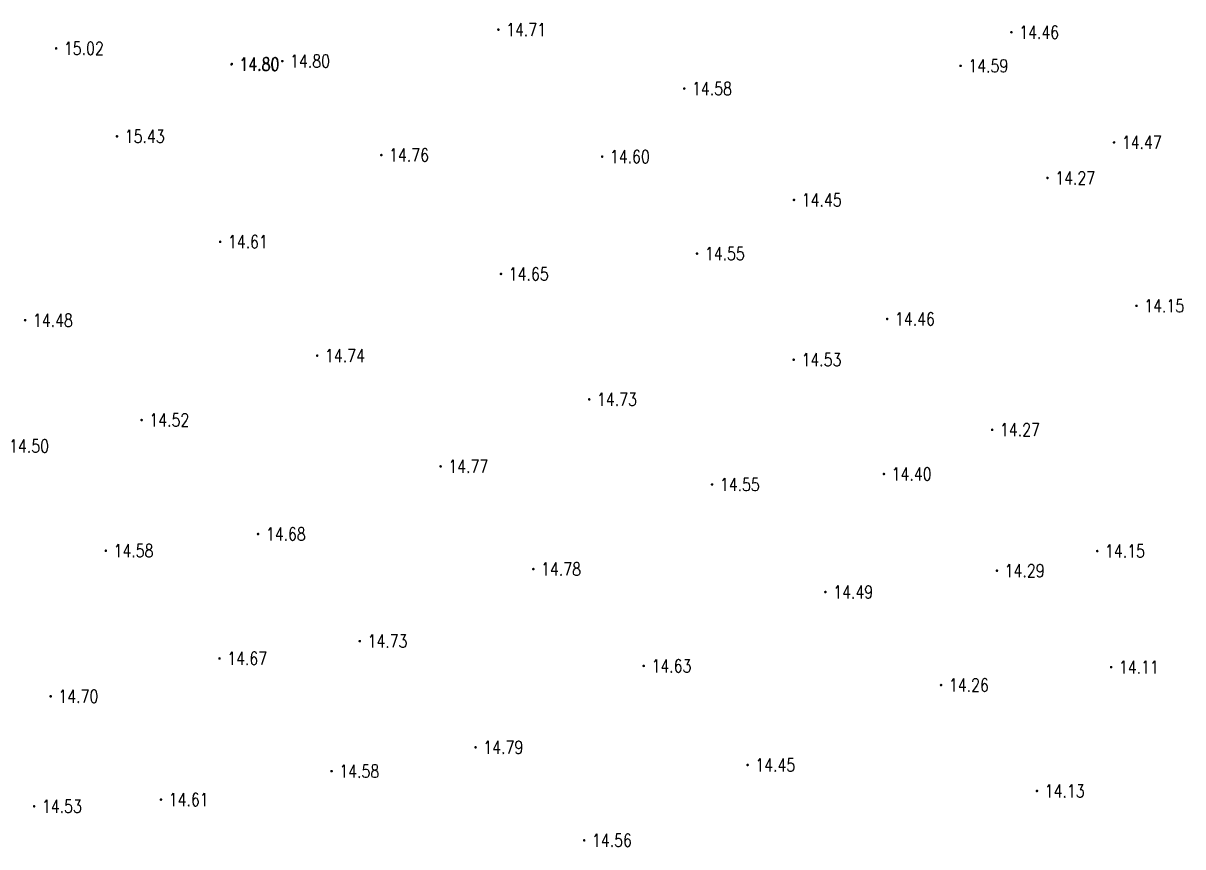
# Model space of a CAD drawing. Extents: x 478634 to 479141, y 2369294 to 2369803.
# Drawn here: x 478780.8 to 478870.4, y 2369549.7 to 2369613.4 of the extents above; entities that cross this region are included whole.
import ezdxf
from ezdxf.enums import TextEntityAlignment as Align

# ---------------------------------------------------------------- set-up
doc = ezdxf.new("R2010")
doc.units = 0
doc.header["$LTSCALE"] = 0.5
doc.layers.get('0').update_dxf_attribs({"linetype": 'CONTINUOUS'})
doc.layers.add('GCD', color=1, linetype='CONTINUOUS')
doc.styles.add('HZ', font='rs.shx', dxfattribs={"width": 0.8, "bigfont": 'hztxt.shx'})

# ---------------------------------------------------------------- blocks, each defined once
blk = doc.blocks.new('GC200')
at = {"linetype": 'Continuous', "const_width": 0.2, "flags": 128}
blk.add_lwpolyline([(-0.1, 0, 1), (0.1, 0, 1)], format="xyb", close=True, dxfattribs=at)

msp = doc.modelspace()

# ---------------------------------------------------------------- block references
at = {"layer": 'GCD', "linetype": 'Continuous'}
ref = msp.add_blockref('GC200', (478817.501, 2369612.874, 14.711), dxfattribs=dict(at, xscale=0.5, yscale=0.5, zscale=0.5))
ref.add_attrib('height', '14.71', dxfattribs={"linetype": 'Continuous', "height": 1, "style": 'HZ', "width": 0.8}).set_placement((478818.101, 2369612.874, 14.711), align=Align.MIDDLE_LEFT)
ref = msp.add_blockref('GC200', (478857.155, 2369612.675, 14.462), dxfattribs=dict(at, xscale=0.5, yscale=0.5, zscale=0.5))
ref.add_attrib('height', '14.46', dxfattribs={"linetype": 'Continuous', "height": 1, "style": 'HZ', "width": 0.8}).set_placement((478857.755, 2369612.675, 14.462), align=Align.MIDDLE_LEFT)
ref = msp.add_blockref('GC200', (478783.32, 2369611.426, 15.016), dxfattribs=dict(at, xscale=0.5, yscale=0.5, zscale=0.5))
ref.add_attrib('height', '15.02', dxfattribs={"linetype": 'Continuous', "height": 1, "style": 'HZ', "width": 0.8}).set_placement((478783.92, 2369611.426, 15.016), align=Align.MIDDLE_LEFT)
ref = msp.add_blockref('GC200', (478796.872, 2369610.192, 14.796), dxfattribs=dict(at, xscale=0.5, yscale=0.5, zscale=0.5))
ref.add_attrib('height', '14.80', dxfattribs={"linetype": 'Continuous', "height": 1, "style": 'HZ', "width": 0.8}).set_placement((478797.472, 2369610.192, 14.796), align=Align.MIDDLE_LEFT)
ref = msp.add_blockref('GC200', (478796.902, 2369610.221, 14.796), dxfattribs=dict(at, xscale=0.5, yscale=0.5, zscale=0.5))
ref.add_attrib('height', '14.80', dxfattribs={"linetype": 'Continuous', "height": 1, "style": 'HZ', "width": 0.8}).set_placement((478797.502, 2369610.221, 14.796), align=Align.MIDDLE_LEFT)
ref = msp.add_blockref('GC200', (478800.804, 2369610.44, 14.799), dxfattribs=dict(at, xscale=0.5, yscale=0.5, zscale=0.5))
ref.add_attrib('height', '14.80', dxfattribs={"linetype": 'Continuous', "height": 1, "style": 'HZ', "width": 0.8}).set_placement((478801.404, 2369610.44, 14.799), align=Align.MIDDLE_LEFT)
ref = msp.add_blockref('GC200', (478853.228, 2369610.077, 14.59), dxfattribs=dict(at, xscale=0.5, yscale=0.5, zscale=0.5))
ref.add_attrib('height', '14.59', dxfattribs={"linetype": 'Continuous', "height": 1, "style": 'HZ', "width": 0.8}).set_placement((478853.828, 2369610.077, 14.59), align=Align.MIDDLE_LEFT)
ref = msp.add_blockref('GC200', (478831.869, 2369608.32, 14.583), dxfattribs=dict(at, xscale=0.5, yscale=0.5, zscale=0.5))
ref.add_attrib('height', '14.58', dxfattribs={"linetype": 'Continuous', "height": 1, "style": 'HZ', "width": 0.8}).set_placement((478832.469, 2369608.32, 14.583), align=Align.MIDDLE_LEFT)
ref = msp.add_blockref('GC200', (478788.023, 2369604.625, 15.433), dxfattribs=dict(at, xscale=0.5, yscale=0.5, zscale=0.5))
ref.add_attrib('height', '15.43', dxfattribs={"linetype": 'Continuous', "height": 1, "style": 'HZ', "width": 0.8}).set_placement((478788.623, 2369604.625, 15.433), align=Align.MIDDLE_LEFT)
ref = msp.add_blockref('GC200', (478865.088, 2369604.154, 14.465), dxfattribs=dict(at, xscale=0.5, yscale=0.5, zscale=0.5))
ref.add_attrib('height', '14.47', dxfattribs={"linetype": 'Continuous', "height": 1, "style": 'HZ', "width": 0.8}).set_placement((478865.688, 2369604.154, 14.465), align=Align.MIDDLE_LEFT)
ref = msp.add_blockref('GC200', (478808.455, 2369603.175, 14.761), dxfattribs=dict(at, xscale=0.5, yscale=0.5, zscale=0.5))
ref.add_attrib('height', '14.76', dxfattribs={"linetype": 'Continuous', "height": 1, "style": 'HZ', "width": 0.8}).set_placement((478809.055, 2369603.175, 14.761), align=Align.MIDDLE_LEFT)
ref = msp.add_blockref('GC200', (478825.523, 2369603.057, 14.603), dxfattribs=dict(at, xscale=0.5, yscale=0.5, zscale=0.5))
ref.add_attrib('height', '14.60', dxfattribs={"linetype": 'Continuous', "height": 1, "style": 'HZ', "width": 0.8}).set_placement((478826.123, 2369603.057, 14.603), align=Align.MIDDLE_LEFT)
ref = msp.add_blockref('GC200', (478859.944, 2369601.41, 14.274), dxfattribs=dict(at, xscale=0.5, yscale=0.5, zscale=0.5))
ref.add_attrib('height', '14.27', dxfattribs={"linetype": 'Continuous', "height": 1, "style": 'HZ', "width": 0.8}).set_placement((478860.544, 2369601.41, 14.274), align=Align.MIDDLE_LEFT)
ref = msp.add_blockref('GC200', (478840.349, 2369599.711, 14.454), dxfattribs=dict(at, xscale=0.5, yscale=0.5, zscale=0.5))
ref.add_attrib('height', '14.45', dxfattribs={"linetype": 'Continuous', "height": 1, "style": 'HZ', "width": 0.8}).set_placement((478840.949, 2369599.711, 14.454), align=Align.MIDDLE_LEFT)
ref = msp.add_blockref('GC200', (478795.998, 2369596.476, 14.606), dxfattribs=dict(at, xscale=0.5, yscale=0.5, zscale=0.5))
ref.add_attrib('height', '14.61', dxfattribs={"linetype": 'Continuous', "height": 1, "style": 'HZ', "width": 0.8}).set_placement((478796.598, 2369596.476, 14.606), align=Align.MIDDLE_LEFT)
ref = msp.add_blockref('GC200', (478832.858, 2369595.563, 14.547), dxfattribs=dict(at, xscale=0.5, yscale=0.5, zscale=0.5))
ref.add_attrib('height', '14.55', dxfattribs={"linetype": 'Continuous', "height": 1, "style": 'HZ', "width": 0.8}).set_placement((478833.458, 2369595.563, 14.547), align=Align.MIDDLE_LEFT)
ref = msp.add_blockref('GC200', (478817.703, 2369593.987, 14.651), dxfattribs=dict(at, xscale=0.5, yscale=0.5, zscale=0.5))
ref.add_attrib('height', '14.65', dxfattribs={"linetype": 'Continuous', "height": 1, "style": 'HZ', "width": 0.8}).set_placement((478818.303, 2369593.987, 14.651), align=Align.MIDDLE_LEFT)
ref = msp.add_blockref('GC200', (478866.82, 2369591.522, 14.146), dxfattribs=dict(at, xscale=0.5, yscale=0.5, zscale=0.5))
ref.add_attrib('height', '14.15', dxfattribs={"linetype": 'Continuous', "height": 1, "style": 'HZ', "width": 0.8}).set_placement((478867.42, 2369591.522, 14.146), align=Align.MIDDLE_LEFT)
ref = msp.add_blockref('GC200', (478780.921, 2369590.411, 14.483), dxfattribs=dict(at, xscale=0.5, yscale=0.5, zscale=0.5))
ref.add_attrib('height', '14.48', dxfattribs={"linetype": 'Continuous', "height": 1, "style": 'HZ', "width": 0.8}).set_placement((478781.521, 2369590.411, 14.483), align=Align.MIDDLE_LEFT)
ref = msp.add_blockref('GC200', (478847.552, 2369590.509, 14.455), dxfattribs=dict(at, xscale=0.5, yscale=0.5, zscale=0.5))
ref.add_attrib('height', '14.46', dxfattribs={"linetype": 'Continuous', "height": 1, "style": 'HZ', "width": 0.8}).set_placement((478848.152, 2369590.509, 14.455), align=Align.MIDDLE_LEFT)
ref = msp.add_blockref('GC200', (478803.498, 2369587.673, 14.737), dxfattribs=dict(at, xscale=0.5, yscale=0.5, zscale=0.5))
ref.add_attrib('height', '14.74', dxfattribs={"linetype": 'Continuous', "height": 1, "style": 'HZ', "width": 0.8}).set_placement((478804.098, 2369587.673, 14.737), align=Align.MIDDLE_LEFT)
ref = msp.add_blockref('GC200', (478840.328, 2369587.356, 14.532), dxfattribs=dict(at, xscale=0.5, yscale=0.5, zscale=0.5))
ref.add_attrib('height', '14.53', dxfattribs={"linetype": 'Continuous', "height": 1, "style": 'HZ', "width": 0.8}).set_placement((478840.928, 2369587.356, 14.532), align=Align.MIDDLE_LEFT)
ref = msp.add_blockref('GC200', (478824.523, 2369584.29, 14.729), dxfattribs=dict(at, xscale=0.5, yscale=0.5, zscale=0.5))
ref.add_attrib('height', '14.73', dxfattribs={"linetype": 'Continuous', "height": 1, "style": 'HZ', "width": 0.8}).set_placement((478825.123, 2369584.29, 14.729), align=Align.MIDDLE_LEFT)
ref = msp.add_blockref('GC200', (478789.926, 2369582.691, 14.52), dxfattribs=dict(at, xscale=0.5, yscale=0.5, zscale=0.5))
ref.add_attrib('height', '14.52', dxfattribs={"linetype": 'Continuous', "height": 1, "style": 'HZ', "width": 0.8}).set_placement((478790.526, 2369582.691, 14.52), align=Align.MIDDLE_LEFT)
ref = msp.add_blockref('GC200', (478855.67, 2369581.94, 14.269), dxfattribs=dict(at, xscale=0.5, yscale=0.5, zscale=0.5))
ref.add_attrib('height', '14.27', dxfattribs={"linetype": 'Continuous', "height": 1, "style": 'HZ', "width": 0.8}).set_placement((478856.27, 2369581.94, 14.269), align=Align.MIDDLE_LEFT)
ref = msp.add_blockref('GC200', (478779.082, 2369580.677, 14.497), dxfattribs=dict(at, xscale=0.5, yscale=0.5, zscale=0.5))
ref.add_attrib('height', '14.50', dxfattribs={"linetype": 'Continuous', "height": 1, "style": 'HZ', "width": 0.8}).set_placement((478779.682, 2369580.677, 14.497), align=Align.MIDDLE_LEFT)
ref = msp.add_blockref('GC200', (478813.034, 2369579.11, 14.771), dxfattribs=dict(at, xscale=0.5, yscale=0.5, zscale=0.5))
ref.add_attrib('height', '14.77', dxfattribs={"linetype": 'Continuous', "height": 1, "style": 'HZ', "width": 0.8}).set_placement((478813.634, 2369579.11, 14.771), align=Align.MIDDLE_LEFT)
ref = msp.add_blockref('GC200', (478847.3, 2369578.522, 14.396), dxfattribs=dict(at, xscale=0.5, yscale=0.5, zscale=0.5))
ref.add_attrib('height', '14.40', dxfattribs={"linetype": 'Continuous', "height": 1, "style": 'HZ', "width": 0.8}).set_placement((478847.9, 2369578.522, 14.396), align=Align.MIDDLE_LEFT)
ref = msp.add_blockref('GC200', (478834.017, 2369577.711, 14.549), dxfattribs=dict(at, xscale=0.5, yscale=0.5, zscale=0.5))
ref.add_attrib('height', '14.55', dxfattribs={"linetype": 'Continuous', "height": 1, "style": 'HZ', "width": 0.8}).set_placement((478834.617, 2369577.711, 14.549), align=Align.MIDDLE_LEFT)
ref = msp.add_blockref('GC200', (478798.926, 2369573.88, 14.675), dxfattribs=dict(at, xscale=0.5, yscale=0.5, zscale=0.5))
ref.add_attrib('height', '14.68', dxfattribs={"linetype": 'Continuous', "height": 1, "style": 'HZ', "width": 0.8}).set_placement((478799.526, 2369573.88, 14.675), align=Align.MIDDLE_LEFT)
ref = msp.add_blockref('GC200', (478787.159, 2369572.59, 14.578), dxfattribs=dict(at, xscale=0.5, yscale=0.5, zscale=0.5))
ref.add_attrib('height', '14.58', dxfattribs={"linetype": 'Continuous', "height": 1, "style": 'HZ', "width": 0.8}).set_placement((478787.759, 2369572.59, 14.578), align=Align.MIDDLE_LEFT)
ref = msp.add_blockref('GC200', (478863.788, 2369572.564, 14.148), dxfattribs=dict(at, xscale=0.5, yscale=0.5, zscale=0.5))
ref.add_attrib('height', '14.15', dxfattribs={"linetype": 'Continuous', "height": 1, "style": 'HZ', "width": 0.8}).set_placement((478864.388, 2369572.564, 14.148), align=Align.MIDDLE_LEFT)
ref = msp.add_blockref('GC200', (478820.203, 2369571.169, 14.782), dxfattribs=dict(at, xscale=0.5, yscale=0.5, zscale=0.5))
ref.add_attrib('height', '14.78', dxfattribs={"linetype": 'Continuous', "height": 1, "style": 'HZ', "width": 0.8}).set_placement((478820.803, 2369571.169, 14.782), align=Align.MIDDLE_LEFT)
ref = msp.add_blockref('GC200', (478856.034, 2369571.045, 14.291), dxfattribs=dict(at, xscale=0.5, yscale=0.5, zscale=0.5))
ref.add_attrib('height', '14.29', dxfattribs={"linetype": 'Continuous', "height": 1, "style": 'HZ', "width": 0.8}).set_placement((478856.634, 2369571.045, 14.291), align=Align.MIDDLE_LEFT)
ref = msp.add_blockref('GC200', (478842.779, 2369569.398, 14.492), dxfattribs=dict(at, xscale=0.5, yscale=0.5, zscale=0.5))
ref.add_attrib('height', '14.49', dxfattribs={"linetype": 'Continuous', "height": 1, "style": 'HZ', "width": 0.8}).set_placement((478843.379, 2369569.398, 14.492), align=Align.MIDDLE_LEFT)
ref = msp.add_blockref('GC200', (478806.785, 2369565.601, 14.731), dxfattribs=dict(at, xscale=0.5, yscale=0.5, zscale=0.5))
ref.add_attrib('height', '14.73', dxfattribs={"linetype": 'Continuous', "height": 1, "style": 'HZ', "width": 0.8}).set_placement((478807.385, 2369565.601, 14.731), align=Align.MIDDLE_LEFT)
ref = msp.add_blockref('GC200', (478795.943, 2369564.263, 14.666), dxfattribs=dict(at, xscale=0.5, yscale=0.5, zscale=0.5))
ref.add_attrib('height', '14.67', dxfattribs={"linetype": 'Continuous', "height": 1, "style": 'HZ', "width": 0.8}).set_placement((478796.543, 2369564.263, 14.666), align=Align.MIDDLE_LEFT)
ref = msp.add_blockref('GC200', (478828.734, 2369563.687, 14.625), dxfattribs=dict(at, xscale=0.5, yscale=0.5, zscale=0.5))
ref.add_attrib('height', '14.63', dxfattribs={"linetype": 'Continuous', "height": 1, "style": 'HZ', "width": 0.8}).set_placement((478829.334, 2369563.687, 14.625), align=Align.MIDDLE_LEFT)
ref = msp.add_blockref('GC200', (478864.865, 2369563.586, 14.113), dxfattribs=dict(at, xscale=0.5, yscale=0.5, zscale=0.5))
ref.add_attrib('height', '14.11', dxfattribs={"linetype": 'Continuous', "height": 1, "style": 'HZ', "width": 0.8}).set_placement((478865.465, 2369563.586, 14.113), align=Align.MIDDLE_LEFT)
ref = msp.add_blockref('GC200', (478851.72, 2369562.202, 14.261), dxfattribs=dict(at, xscale=0.5, yscale=0.5, zscale=0.5))
ref.add_attrib('height', '14.26', dxfattribs={"linetype": 'Continuous', "height": 1, "style": 'HZ', "width": 0.8}).set_placement((478852.32, 2369562.202, 14.261), align=Align.MIDDLE_LEFT)
ref = msp.add_blockref('GC200', (478782.897, 2369561.335, 14.698), dxfattribs=dict(at, xscale=0.5, yscale=0.5, zscale=0.5))
ref.add_attrib('height', '14.70', dxfattribs={"linetype": 'Continuous', "height": 1, "style": 'HZ', "width": 0.8}).set_placement((478783.497, 2369561.335, 14.698), align=Align.MIDDLE_LEFT)
ref = msp.add_blockref('GC200', (478815.737, 2369557.39, 14.793), dxfattribs=dict(at, xscale=0.5, yscale=0.5, zscale=0.5))
ref.add_attrib('height', '14.79', dxfattribs={"linetype": 'Continuous', "height": 1, "style": 'HZ', "width": 0.8}).set_placement((478816.337, 2369557.39, 14.793), align=Align.MIDDLE_LEFT)
ref = msp.add_blockref('GC200', (478836.763, 2369556.026, 14.451), dxfattribs=dict(at, xscale=0.5, yscale=0.5, zscale=0.5))
ref.add_attrib('height', '14.45', dxfattribs={"linetype": 'Continuous', "height": 1, "style": 'HZ', "width": 0.8}).set_placement((478837.363, 2369556.026, 14.451), align=Align.MIDDLE_LEFT)
ref = msp.add_blockref('GC200', (478804.61, 2369555.547, 14.582), dxfattribs=dict(at, xscale=0.5, yscale=0.5, zscale=0.5))
ref.add_attrib('height', '14.58', dxfattribs={"linetype": 'Continuous', "height": 1, "style": 'HZ', "width": 0.8}).set_placement((478805.21, 2369555.547, 14.582), align=Align.MIDDLE_LEFT)
ref = msp.add_blockref('GC200', (478859.131, 2369554.017, 14.133), dxfattribs=dict(at, xscale=0.5, yscale=0.5, zscale=0.5))
ref.add_attrib('height', '14.13', dxfattribs={"linetype": 'Continuous', "height": 1, "style": 'HZ', "width": 0.8}).set_placement((478859.731, 2369554.017, 14.133), align=Align.MIDDLE_LEFT)
ref = msp.add_blockref('GC200', (478791.421, 2369553.352, 14.607), dxfattribs=dict(at, xscale=0.5, yscale=0.5, zscale=0.5))
ref.add_attrib('height', '14.61', dxfattribs={"linetype": 'Continuous', "height": 1, "style": 'HZ', "width": 0.8}).set_placement((478792.021, 2369553.352, 14.607), align=Align.MIDDLE_LEFT)
ref = msp.add_blockref('GC200', (478781.619, 2369552.832, 14.532), dxfattribs=dict(at, xscale=0.5, yscale=0.5, zscale=0.5))
ref.add_attrib('height', '14.53', dxfattribs={"linetype": 'Continuous', "height": 1, "style": 'HZ', "width": 0.8}).set_placement((478782.219, 2369552.832, 14.532), align=Align.MIDDLE_LEFT)
ref = msp.add_blockref('GC200', (478824.133, 2369550.2, 14.563), dxfattribs=dict(at, xscale=0.5, yscale=0.5, zscale=0.5))
ref.add_attrib('height', '14.56', dxfattribs={"linetype": 'Continuous', "height": 1, "style": 'HZ', "width": 0.8}).set_placement((478824.733, 2369550.2, 14.563), align=Align.MIDDLE_LEFT)

doc.saveas('drawing.dxf')
